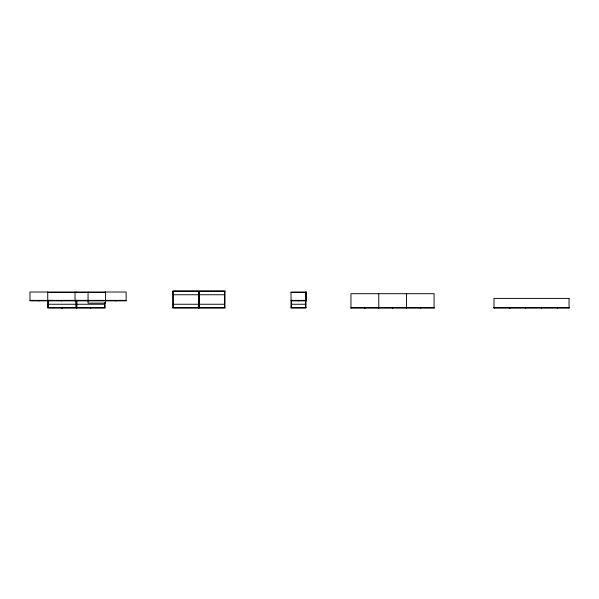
<?xml version="1.0" encoding="UTF-8"?>
<svg xmlns="http://www.w3.org/2000/svg" width="599" height="599" viewBox="0 0 599 599"><rect width="100%" height="100%" fill="white"/><g stroke="black" fill="none" stroke-linecap="round" stroke-linejoin="round"><path stroke-width="0.9" d="M225.014 291.406L172.744 291.406L172.804 308.088L224.962 308.088L225.014 290.912L224.019 290.912L224.019 291.406M47.74 292.522L105.02 292.522L105.02 292.02M291.017 292.522L306.037 292.522M173.246 294.745L198.381 294.745M199.385 294.745L224.513 294.745M29.95 300.361L126.149 300.361L126.149 292.02L29.95 292.02L30.002 300.863L126.09 300.863L126.09 300.361M48.242 304.255L75.878 304.255M76.882 304.255L104.518 304.255M173.246 304.255L198.381 304.255M199.385 304.255L224.513 304.255M291.518 304.255L305.535 304.255M47.74 306.089L48.242 306.089M104.518 306.089L105.02 306.089M291.017 306.089L291.518 306.089M105.02 307.594L47.74 307.594L47.74 292.02M172.744 307.594L225.014 307.594M291.017 307.594L306.037 307.594M434.095 307.594L350.962 307.594L351.021 308.088L434.095 308.088M493.98 307.594L569.05 307.594M568.998 307.594L568.998 308.088M557.429 307.594L557.429 308.088M557.317 307.594L557.317 308.088M541.578 307.594L541.578 308.088M541.466 307.594L541.466 308.088M525.735 307.594L525.735 308.088M525.623 307.594L525.623 308.088M509.884 307.594L509.884 308.088M509.771 307.594L509.771 308.088M494.04 307.594L494.04 308.088M434.035 308.088L434.095 293.69L350.962 293.69L350.962 308.088M420.363 307.594L420.363 308.088M420.251 307.594L420.251 308.088M406.571 307.594L406.571 308.088M406.511 293.69L406.459 308.088M392.682 307.594L392.682 308.088M392.57 307.594L392.57 308.088M378.74 293.69L378.793 308.088M378.68 307.594L378.68 308.088M364.903 307.594L364.903 308.088M364.798 307.594L364.798 308.088M306.284 300.361L306.284 300.863L291.107 300.863L291.107 300.361L306.336 300.361L306.336 292.02L291.017 292.02L291.077 308.088L305.977 308.088L306.037 292.02M305.842 292.02L305.842 300.361M305.535 300.264L305.535 307.594M298.751 300.361L298.751 300.863M298.639 300.361L298.639 300.863M291.518 300.264L291.518 307.594M224.513 291.406L224.513 307.594M223.517 291.406L223.517 290.912L222.514 290.912L222.514 291.406M222.012 291.406L222.012 290.912L221.009 290.912L221.009 291.406M220.514 291.406L220.514 290.912L219.511 290.912L219.511 291.406M219.009 291.406L219.009 290.912L218.006 290.912L218.006 291.406M217.512 291.406L217.512 290.912L216.509 290.912L216.509 291.406M216.007 291.406L216.007 290.912L215.004 290.912L215.004 291.406M214.509 291.406L214.509 290.912L213.506 290.912L213.506 291.406M213.004 291.406L213.004 290.912L212.001 290.912L212.001 291.406M211.507 291.406L211.507 290.912L210.504 290.912L210.504 291.406M210.002 291.406L210.002 290.912L208.999 290.912L208.999 291.406M208.504 291.406L208.504 290.912L207.501 290.912L207.501 291.406M206.999 291.406L206.999 290.912L205.996 290.912L205.996 291.406M205.494 291.406L205.494 290.912L204.499 290.912L204.499 291.406M203.997 291.406L203.997 290.912L202.994 290.912L202.994 291.406M202.492 291.406L202.492 290.912L201.496 290.912L201.496 291.406M200.994 291.406L200.994 290.912L199.991 290.912L199.991 291.406M199.385 307.594L199.489 290.912L198.494 290.912L198.381 307.594M198.883 291.406L198.935 308.088M198.823 307.594L198.823 308.088M197.992 291.406L197.992 290.912L196.989 290.912L196.989 291.406M196.487 291.406L196.487 290.912L195.491 290.912L195.491 291.406M194.989 291.406L194.989 290.912L193.986 290.912L193.986 291.406M193.484 291.406L193.484 290.912L192.489 290.912L192.489 291.406M191.987 291.406L191.987 290.912L190.984 290.912L190.984 291.406M190.482 291.406L190.482 290.912L189.486 290.912L189.486 291.406M188.984 291.406L188.984 290.912L187.981 290.912L187.981 291.406M187.48 291.406L187.48 290.912L186.484 290.912L186.484 291.406M185.982 291.406L185.982 290.912L184.979 290.912L184.979 291.406M184.477 291.406L184.477 290.912L183.481 290.912L183.481 291.406M182.98 291.406L182.98 290.912L181.976 290.912L181.976 291.406M181.475 291.406L181.475 290.912L180.479 290.912L180.479 291.406M179.977 291.406L179.977 290.912L178.974 290.912L178.974 291.406M178.472 291.406L178.472 290.912L177.476 290.912L177.476 291.406M176.975 291.406L176.975 290.912L175.971 290.912L175.971 291.406M175.47 291.406L175.47 290.912L174.466 290.912L174.466 291.406M173.972 291.406L173.972 290.912L172.969 290.912L172.969 291.406M173.246 291.406L173.246 307.594M115.914 300.361L115.914 300.863M115.809 300.361L115.809 300.863M105.574 292.02L105.574 303.139L88.06 303.139L88.06 292.02M105.521 300.361L105.521 300.863M105.02 302.473L104.96 308.088L47.8 308.088L47.8 307.594M104.518 303.012L104.518 307.594M90.756 307.594L90.756 308.088M90.644 307.594L90.644 308.088M88.001 300.361L88.001 300.863M76.882 300.264L76.882 307.594M76.38 292.02L76.38 292.522M76.38 300.264L76.44 308.088M76.328 307.594L76.328 308.088M75.878 300.264L75.878 307.594M74.987 292.02L75.047 300.863M74.935 300.361L74.935 300.863M62.116 307.594L62.116 308.088M62.004 307.594L62.004 308.088M61.42 300.361L61.42 300.863M61.315 300.361L61.315 300.863M48.242 300.264L48.242 307.594M47.8 300.361L47.8 300.863M38.905 300.361L38.905 300.863M38.793 300.361L38.793 300.863M569.05 298.414L493.98 298.414L493.98 308.088L569.05 308.088L569.05 298.414"/></g></svg>
